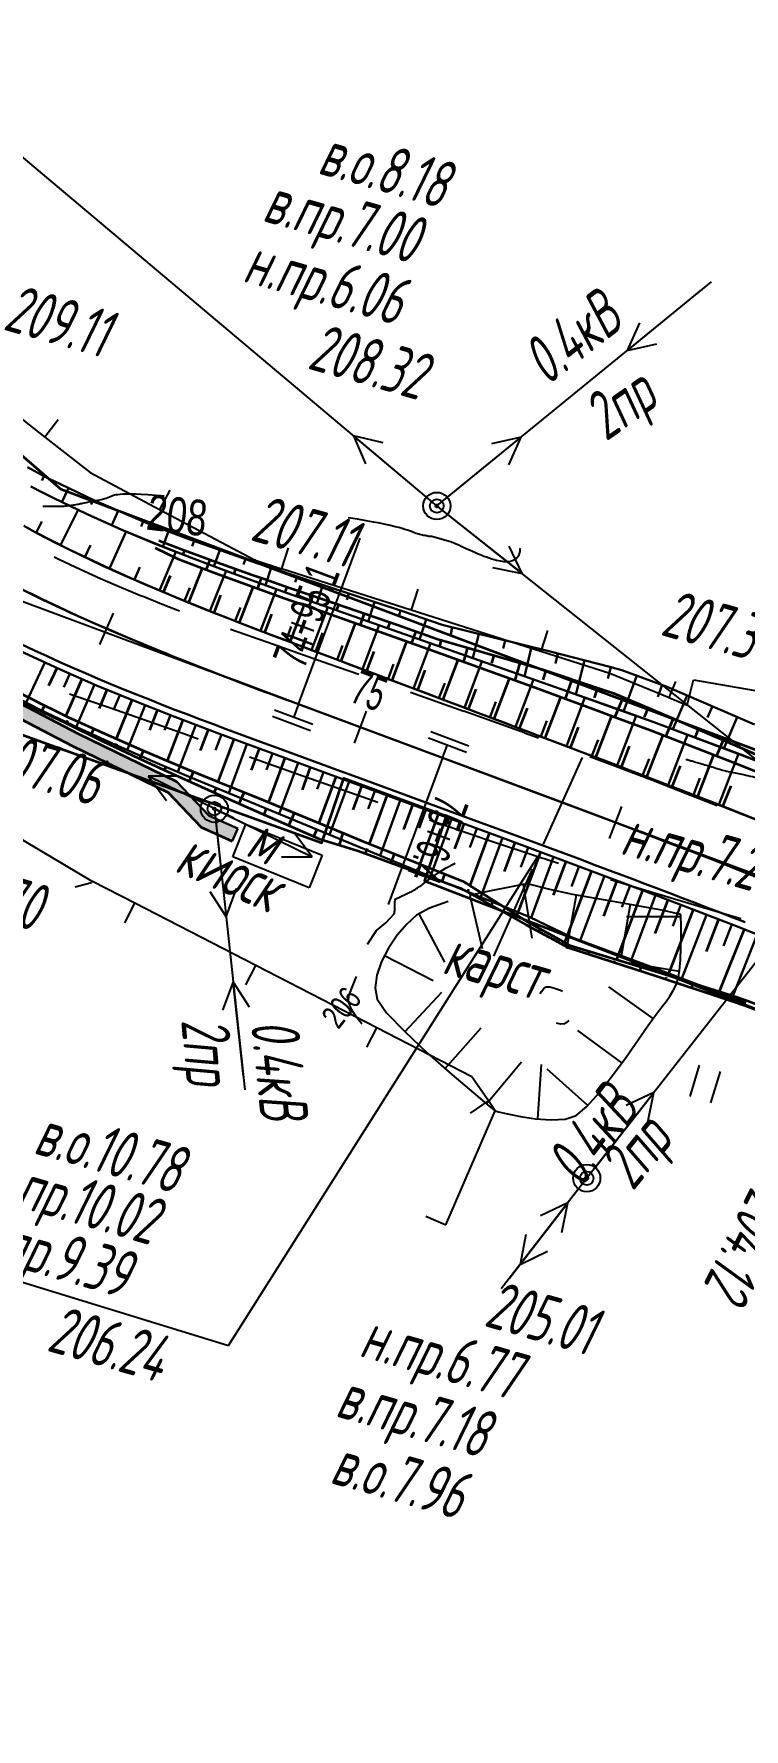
# Model space of a CAD drawing. Header units: millimetres. Extents: x -1799 to 6962, y -1020 to 4121.
# Drawn here: x 4342.2 to 4394.3, y 2920.2 to 3044.7 of the extents above; entities that cross this region are included whole.
import ezdxf

# ---------------------------------------------------------------- set-up
doc = ezdxf.new("R2010")
doc.units = ezdxf.units.MM
doc.linetypes.add('CONTI', pattern=[0])
for name, color, linetype, lineweight in [('10', 1, 'Continuous', 35), ('КОПИЯ_ОСЬ_13_ОТКОСЫ', 7, 'Continuous', 30), ('КОПИЯ_ОСЬ_ГРАНИЦЫ_ПОЛОС', 7, 'Continuous', 30), ('ОСЬ_ВЕРХ_ПОКРЫТИЯ_ГРАНИЦЫ_ПОЛОС', 7, 'Continuous', 30), ('ОСЬ_ВЕРХ_ПОКРЫТИЯ_ОСЬ', 1, 'Continuous', 30), ('Ось_примыкания', 1, 'Continuous', 35), ('Тротуар', 40, 'Continuous', 35)]:
    doc.layers.add(name, color=color, linetype=linetype, lineweight=lineweight)
for name, color, linetype in [('GOR_BDEFAULT', 212, 'CONTI'), ('NAD_MDEFAULT', 7, 'CONTI'), ('OBRIVDEFAULT', 32, 'CONTI'), ('PI_OTDEFAULT', 172, 'CONTI'), ('PI_TTDEFAULT', 5, 'CONTI'), ('SIT_LDEFAULT', 7, 'CONTI'), ('USLZNDEFAULT', 7, 'CONTI'), ('ZAPSKDEFAULT', 7, 'CONTI'), ('КОПИЯ_ОСЬ_ТАНГЕНСЫ', 1, 'Continuous'), ('ОСЬ_ВЕРХ_ПОКРЫТИЯ_ОТКОСЫ', 7, 'Continuous'), ('ОСЬ_ВЕРХ_ПОКРЫТИЯ_ПИКЕТЫ', 1, 'Continuous'), ('ОСЬ_ВЕРХ_ПОКРЫТИЯ_РАЗБИВКА_КРИВ', 1, 'Continuous'), ('ОСЬ_ВЕРХ_ПОКРЫТИЯ_ТАНГЕНСЫ', 1, 'Continuous'), ('разметка', 7, 'Continuous')]:
    doc.layers.add(name, color=color, linetype=linetype)
doc.styles.add('eskd', font='spds.shx', dxfattribs={"width": 1.2, "oblique": 15})
doc.styles.add('SHRFT', font='TXT', dxfattribs={"width": 3.5})
doc.styles.get("Standard").update_dxf_attribs({"font": 'arial.ttf'})

# ---------------------------------------------------------------- blocks, each defined once
blk = doc.blocks.new('BL_2011')
at = {"color": 0}
for p, q in [((0, 0), (0, 2.4)), ((1.6, 0), (1.6, 2.4))]:
    blk.add_line(p, q, dxfattribs=at)
blk = doc.blocks.new('BL_22')
at = {"color": 0}
for radius in [1, 0.5, 0.1]:
    blk.add_circle((0, 0), radius, dxfattribs=at)
blk = doc.blocks.new('*U52')
at = {"layer": 'КОПИЯ_ОСЬ_13_ОТКОСЫ'}
for points in [[(1083.62, 786.12), (1084.42, 785.7), (1085.22, 785.28), (1086.03, 784.88), (1088.5, 783.71), (1091.03, 782.6), (1091.89, 782.24), (1092.75, 781.88), (1095.28, 780.92), (1097.85, 780), (1100.47, 779.09), (1101.35, 778.8), (1103.12, 778.2), (1105.81, 777.31), (1111.24, 775.52), (1114.08, 774.56), (1121.9, 772.62), (1126.39, 771.46), (1127.28, 771.23), (1130.6, 770.01), (1137.01, 767.24)], [(1083.87, 784.71), (1084.68, 784.29), (1085.5, 783.87), (1088, 782.67), (1090.55, 781.54), (1093.12, 780.46), (1095.67, 779.46), (1098.25, 778.49), (1100.87, 777.54), (1102.63, 776.91), (1105.31, 775.96), (1122.82, 769.82), (1127.12, 768.29), (1129.61, 767.41), (1136.13, 764.97), (1141.72, 762.83)], [(1084.85, 785.47), (1084.68, 785.14)], [(1086.64, 784.59), (1086.15, 783.56)], [(1088.45, 783.73), (1088.29, 783.39)], [(1090.28, 782.93), (1089.81, 781.87)], [(1092.12, 782.14), (1091.97, 781.78)], [(1093.98, 781.42), (1093.56, 780.29)], [(1095.86, 780.72), (1095.72, 780.34)], [(1097.74, 780.04), (1097.31, 778.84)], [(1099.63, 779.38), (1099.49, 778.98)], [(1101.52, 778.74), (1101.09, 777.46)], [(1103.42, 778.1), (1103.28, 777.68)], [(1105.32, 777.47), (1104.87, 776.12)], [(1107.21, 776.85), (1107.07, 776.39)], [(1109.11, 776.22), (1108.64, 774.79)], [(1111.01, 775.59), (1110.86, 775.12)], [(1112.91, 774.95), (1112.41, 773.47)], [(1114.82, 774.38), (1114.7, 773.87)], [(1116.76, 773.89), (1116.32, 772.1)], [(1118.7, 773.41), (1118.55, 772.81)], [(1120.64, 772.93), (1120.11, 770.77)], [(1122.58, 772.44), (1122.4, 771.72)], [(1124.52, 771.94), (1123.88, 769.44)], [(1126.46, 771.44), (1126.24, 770.61)], [(1128.36, 770.83), (1127.39, 768.2)], [(1130.24, 770.15), (1129.91, 769.27)], [(1132.08, 769.37), (1131.01, 766.89)], [(1133.92, 768.58), (1133.56, 767.75)], [(1135.75, 767.78), (1134.76, 765.48)]]:
    blk.add_lwpolyline(points, dxfattribs=at)

msp = doc.modelspace()

# ---------------------------------------------------------------- hatches: boundary and pattern name
at = {"layer": 'Тротуар', "lineweight": 30, "ltscale": 7}
msp.add_hatch(color=256, dxfattribs=at).paths.add_polyline_path([(4355.03, 2987.24), (4352.62, 2989.78), (4345.43, 2993.28), (4338.39, 2996.93), (4334.91, 2998.92), (4331.58, 3001.03), (4325.14, 3005.95), (4319.49, 3011.62), (4314.47, 3017.83), (4309.93, 3024.28), (4307.65, 3027.72), (4301.37, 3037.94), (4295.16, 3048.21), (4289.99, 3056.77), (4280.83, 3072.27), (4272.55, 3085.95), (4265.23, 3097.89), (4261.11, 3101.51), (4255.47, 3107.67), (4252.85, 3111.93), (4250.97, 3116.6), (4250.58, 3117.56), (4249.72, 3119.77), (4248.67, 3123.34), (4248.32, 3124.32), (4247.98, 3125.3), (4241.94, 3135.22), (4234.52, 3147.09), (4225.78, 3160.49), (4219.02, 3170.41), (4211.94, 3180.09), (4203.11, 3191.19), (4194.18, 3201.56), (4183.21, 3213.32), (4172.57, 3223.78), (4162.94, 3232.61), (4150.94, 3243.28), (4138.68, 3253.56), (4117.06, 3271.35), (4101.9, 3284.02), (4086.98, 3297.34), (4083.58, 3299.88), (4077.04, 3304.49), (4070.15, 3308.55), (4062.98, 3311.79), (4055.19, 3313.86), (4047.09, 3314.91), (4039.19, 3314.51), (4031.35, 3312.7), (4024.19, 3309.61), (4017.32, 3305.34), (4008.1, 3297.93), (3998.94, 3289.84), (3996.07, 3287.06), (3984.76, 3275.74), (3983.05, 3274.04), (3982.33, 3273.35), (3976.25, 3267.27), (3965.03, 3255.87), (3952.39, 3243.06), (3945.34, 3235.97), (3938.23, 3228.93), (3931.1, 3221.93), (3922.53, 3213.53), (3913.89, 3205.06), (3900.71, 3192.94), (3893.25, 3186.27), (3888.8, 3182.35), (3880.99, 3176), (3874.79, 3170.95), (3865.39, 3163.48), (3855.8, 3156.28), (3849.37, 3151.51), (3844.56, 3148.07), (3839.7, 3144.64), (3832.98, 3140.05), (3830.3, 3138.27), (3823.27, 3133.56), (3822.44, 3133.01), (3809.62, 3124.41), (3792.02, 3114.36), (3786.09, 3111.26), (3780.02, 3108.41), (3761.67, 3099.66), (3749.56, 3093.59), (3739.44, 3087.86), (3738.74, 3087.43), (3732.47, 3082.56), (3726.51, 3077.16), (3720.89, 3071.42), (3715.66, 3065.18), (3710.96, 3058.32), (3707.32, 3051.74), (3703.94, 3044.27), (3700.86, 3036.48), (3698.46, 3028.97), (3695.6, 3017.77), (3693.19, 3006.01), (3691.1, 2983.08), (3692.24, 2982.69), (3694.17, 3005.82), (3696.57, 3017.54), (3699.54, 3029.11), (3701.99, 3036.66), (3704.93, 3044.03), (3708.2, 3051.26), (3712.01, 3058.12), (3716.54, 3064.69), (3721.63, 3070.75), (3727.19, 3076.43), (3733.07, 3081.76), (3739.31, 3086.6), (3740.03, 3087.05), (3750.03, 3092.7), (3762.02, 3098.83), (3780.45, 3107.48), (3786.56, 3110.33), (3792.49, 3113.47), (3810.09, 3123.52), (3830.86, 3137.44), (3833.54, 3139.22), (3840.16, 3143.74), (3845.07, 3147.21), (3849.92, 3150.75), (3856.39, 3155.47), (3865.97, 3162.73), (3875.41, 3170.17), (3881.62, 3175.22), (3889.45, 3181.59), (3893.92, 3185.53), (3901.38, 3192.2), (3914.58, 3204.33), (3923.23, 3212.81), (3931.8, 3221.21), (3938.93, 3228.22), (3946.04, 3235.26), (3953.1, 3242.36), (3965.74, 3255.17), (3976.96, 3266.57), (3985.46, 3275.04), (3996.77, 3286.34), (3999.62, 3289.11), (4008.74, 3297.17), (4017.9, 3304.53), (4024.65, 3308.72), (4031.67, 3311.74), (4039.33, 3313.52), (4047.06, 3313.9), (4054.99, 3312.87), (4062.64, 3310.84), (4069.69, 3307.66), (4076.5, 3303.64), (4082.99, 3299.07), (4086.34, 3296.56), (4101.25, 3283.27), (4116.42, 3270.59), (4138.04, 3252.79), (4150.29, 3242.53), (4162.27, 3231.86), (4171.85, 3223.06), (4182.46, 3212.66), (4193.35, 3200.99), (4202.34, 3190.56), (4211.14, 3179.48), (4218.21, 3169.83), (4224.95, 3159.94), (4233.68, 3146.55), (4241.09, 3134.69), (4246.97, 3125.15), (4248.83, 3119.35), (4251.95, 3111.48), (4254.67, 3107.07), (4260.42, 3100.79), (4264.38, 3097.35), (4271.69, 3085.43), (4279.98, 3071.76), (4289.13, 3056.26), (4294.31, 3047.69), (4300.53, 3037.43), (4306.8, 3027.18), (4309.04, 3023.82), (4313.66, 3017.24), (4318.75, 3010.96), (4324.47, 3005.2), (4330.91, 3000.28), (4334.39, 2998.06), (4337.92, 2996.05), (4344.98, 2992.39), (4352.02, 2988.96), (4354.44, 2986.41), (4356.73, 2985.39), (4357.14, 2986.31)])

# ---------------------------------------------------------------- linework, layer by layer
at = {"layer": '10'}
for p, q in [((4344.15, 3011.2), (4332.5, 3021.27)), ((4419.61, 2982.91), (4344.15, 3011.2)), ((4334.84, 2995.52), (4363.31, 2985.26)), ((4363.31, 2985.26), (4364.91, 2990.01)), ((4364.91, 2990.01), (4372.43, 2987.25)), ((4372.43, 2987.25), (4370.84, 2982.48)), ((4370.84, 2982.48), (4411.98, 2966.59))]:
    msp.add_line(p, q, dxfattribs=at)
for points in [[(4598.59, 2915.53), (4552.42, 2914.98), (4521.75, 2925.03), (4419.61, 2982.91), (4344.15, 3011.2), (4332.5, 3021.27), (4289.97, 3078.19), (4264.46, 3124.38), (4216.9, 3199.76), (4208.93, 3208.63), (4175.18, 3237.41), (4176.75, 3239.01), (4084.86, 3313.42)], [(4334.84, 2995.52), (4319.27, 3008.96), (4288.24, 3052.07), (4319.27, 3008.96), (4334.84, 2995.52), (4363.31, 2985.26), (4364.91, 2990.01), (4372.43, 2987.25), (4370.84, 2982.48), (4411.98, 2966.59), (4514.45, 2908.51), (4549.66, 2896.99), (4558.25, 2896.75), (4557.37, 2900.73), (4579.64, 2901.02)]]:
    msp.add_lwpolyline(points, dxfattribs=at)
at = {"layer": 'GOR_BDEFAULT', "color": 212, "flags": 128}
for points, elevation in [([(4351.73, 3010.73), (4351.09, 3010.78), (4350.53, 3010.81), (4350.04, 3010.84), (4349.62, 3010.86), (4349.26, 3010.87), (4348.95, 3010.87), (4348.7, 3010.86), (4348.49, 3010.85), (4348.32, 3010.83), (4348.18, 3010.81), (4348.08, 3010.79), (4348, 3010.76), (4347.93, 3010.74), (4347.88, 3010.71), (4347.84, 3010.69), (4347.46, 3010.54), (4347.09, 3010.46), (4346.56, 3010.35), (4345.73, 3010.18), (4345.65, 3010.16), (4345.58, 3010.15), (4345.5, 3010.13), (4345.41, 3010.12), (4345.33, 3010.1), (4345.24, 3010.09), (4345.15, 3010.07), (4345.06, 3010.06), (4344.97, 3010.04), (4344.87, 3010.03), (4344.77, 3010.01), (4344.67, 3010), (4344.56, 3009.99), (4344.45, 3009.98), (4344.34, 3009.97), (4344.23, 3009.97), (4344.12, 3009.96), (4344, 3009.96), (4343.89, 3009.95), (4343.77, 3009.95), (4343.66, 3009.95), (4343.55, 3009.95), (4343.44, 3009.95), (4343.33, 3009.95), (4343.23, 3009.95), (4343.13, 3009.95), (4343.04, 3009.95), (4342.96, 3009.96), (4342.88, 3009.96), (4342.81, 3009.96)], 208), ([(4377.87, 3006.9), (4377.86, 3006.86), (4377.86, 3006.81), (4377.85, 3006.76), (4377.85, 3006.71), (4377.84, 3006.65), (4377.82, 3006.59), (4377.81, 3006.53), (4377.79, 3006.47), (4377.77, 3006.41), (4377.74, 3006.35), (4377.71, 3006.3), (4377.67, 3006.24), (4377.63, 3006.18), (4377.58, 3006.13), (4377.53, 3006.09), (4377.47, 3006.05), (4377.4, 3006.01), (4377.32, 3005.98), (4377.24, 3005.95), (4377.15, 3005.93), (4377.05, 3005.91), (4376.94, 3005.9), (4376.83, 3005.9), (4376.7, 3005.91), (4376.57, 3005.92), (4376.43, 3005.94), (4376.28, 3005.97), (4376.13, 3006), (4375.96, 3006.05), (4375.78, 3006.1), (4375.6, 3006.16), (4375.4, 3006.23), (4375.2, 3006.3), (4375, 3006.39), (4374.79, 3006.47), (4374.58, 3006.56), (4374.37, 3006.65), (4374.16, 3006.75), (4373.95, 3006.84), (4373.75, 3006.93), (4373.55, 3007.02), (4373.36, 3007.11), (4373.17, 3007.19), (4373, 3007.27), (4372.83, 3007.34), (4371.39, 3007.75), (4371.32, 3007.76), (4371.25, 3007.76), (4371.17, 3007.77), (4371.1, 3007.78), (4371.02, 3007.8), (4370.94, 3007.81), (4370.86, 3007.82), (4370.78, 3007.84), (4370.69, 3007.86), (4370.6, 3007.88), (4370.51, 3007.9), (4370.42, 3007.93), (4370.32, 3007.96), (4370.22, 3007.99), (4370.11, 3008.03), (4370, 3008.07), (4369.88, 3008.12), (4369.74, 3008.17), (4369.59, 3008.22), (4369.41, 3008.28), (4369.2, 3008.34), (4368.96, 3008.41), (4368.68, 3008.48), (4368.36, 3008.56), (4367.99, 3008.64), (4367.57, 3008.73), (4367.09, 3008.82), (4366.55, 3008.92), (4365.93, 3009.02), (4365.25, 3009.13)], 208), ([(4407.64, 2992.95), (4407.09, 2993.03), (4406.6, 2993.09), (4406.17, 2993.13), (4405.78, 2993.14), (4405.45, 2993.13), (4405.15, 2993.1), (4404.9, 2993.06), (4404.67, 2993), (4404.48, 2992.92), (4404.3, 2992.83), (4404.15, 2992.72), (4404, 2992.61), (4403.87, 2992.48), (4403.74, 2992.35), (4403.6, 2992.21), (4403.46, 2992.06), (4403.31, 2991.91), (4403.16, 2991.75), (4403.01, 2991.59), (4402.86, 2991.43), (4402.7, 2991.27), (4402.54, 2991.1), (4402.39, 2990.94), (4402.24, 2990.78), (4402.09, 2990.62), (4401.95, 2990.47), (4401.82, 2990.32), (4401.7, 2990.18), (4401.58, 2990.04), (4401.47, 2989.91), (4400.73, 2988.82), (4399.91, 2988.83), (4399.84, 2988.85), (4399.77, 2988.87), (4399.69, 2988.88), (4399.61, 2988.9), (4399.53, 2988.92), (4399.45, 2988.94), (4399.37, 2988.96), (4399.28, 2988.98), (4399.19, 2989.01), (4399.1, 2989.03), (4399.01, 2989.05), (4398.91, 2989.08), (4398.81, 2989.1), (4398.71, 2989.13), (4398.6, 2989.15), (4398.49, 2989.18), (4398.38, 2989.21), (4398.26, 2989.24), (4398.14, 2989.27), (4398.02, 2989.3), (4397.89, 2989.34), (4397.76, 2989.37), (4397.62, 2989.41), (4397.48, 2989.44), (4397.34, 2989.48), (4397.19, 2989.52), (4397.04, 2989.56), (4396.88, 2989.6), (4396.71, 2989.64), (4396.54, 2989.69), (4396.37, 2989.73), (4396.19, 2989.78), (4396.01, 2989.83), (4395.83, 2989.87), (4395.64, 2989.92), (4395.46, 2989.97), (4395.28, 2990.01), (4395.1, 2990.06), (4394.93, 2990.1), (4394.76, 2990.14), (4394.6, 2990.18), (4394.45, 2990.22), (4394.31, 2990.25), (4394.18, 2990.28), (4394.06, 2990.31), (4393.05, 2990.51), (4392.97, 2990.53), (4392.87, 2990.56), (4392.77, 2990.58), (4392.67, 2990.61), (4392.55, 2990.65), (4392.44, 2990.68), (4392.32, 2990.71), (4392.19, 2990.75), (4392.07, 2990.79), (4391.94, 2990.83), (4391.81, 2990.87), (4391.68, 2990.9), (4391.56, 2990.94), (4391.43, 2990.98), (4391.31, 2991.01), (4391.2, 2991.05), (4391.08, 2991.08), (4390.98, 2991.11), (4390.87, 2991.14), (4390.77, 2991.17), (4390.68, 2991.2), (4390.59, 2991.23), (4390.5, 2991.25), (4390.42, 2991.27), (4390.35, 2991.29), (4390.28, 2991.31), (4390.21, 2991.33), (4390.16, 2991.35), (4390.1, 2991.36), (4390.06, 2991.38)], 206), ([(4366.66, 2977.82), (4367.31, 2978.83), (4368.01, 2979.38), (4368.63, 2980.05), (4368.64, 2980.12), (4368.65, 2980.2), (4368.66, 2980.27), (4368.66, 2980.35), (4368.67, 2980.42), (4368.67, 2980.5), (4368.67, 2980.58), (4368.66, 2980.66), (4368.66, 2980.74), (4368.66, 2980.81), (4368.67, 2980.88), (4368.67, 2980.95), (4368.68, 2981.01), (4368.69, 2981.07), (4368.7, 2981.12), (4369.47, 2981.49), (4369.55, 2981.53), (4369.63, 2981.56), (4369.71, 2981.6), (4369.8, 2981.65), (4369.89, 2981.7), (4369.98, 2981.75), (4370.07, 2981.8), (4370.16, 2981.85), (4370.24, 2981.9), (4370.33, 2981.96), (4370.41, 2982.01), (4370.49, 2982.06), (4370.57, 2982.11), (4370.64, 2982.16), (4370.71, 2982.21), (4371.37, 2982.72), (4371.89, 2983.09), (4372.44, 2983.42), (4373.11, 2983.77)], 206), ([(4366.27, 2971.96), (4366.23, 2972), (4366.15, 2972.1), (4366.01, 2972.28), (4365.81, 2972.54), (4365.59, 2972.87), (4365.38, 2973.26), (4365.27, 2973.63), (4365.29, 2974), (4365.45, 2974.46), (4365.84, 2975.45)], 206)]:
    msp.add_lwpolyline(points, dxfattribs=dict(at, elevation=elevation))
at = {"layer": 'OBRIVDEFAULT', "color": 32}
for p, q in [((4375.72, 2981.75, 205.83), (4374.15, 2981.39, 205.85)), ((4374.18, 2981.4), (4375.07, 2977.5)), ((4377.09, 2982.02, 205.81), (4375.72, 2981.75, 205.83)), ((4378.05, 2982.2, 205.79), (4377.09, 2982.02, 205.81)), ((4378.42, 2982.26, 205.78), (4378.05, 2982.2, 205.79)), ((4378.09, 2982.21), (4378.73, 2978.26)), ((4380.04, 2981.84, 205.75), (4378.42, 2982.26, 205.78)), ((4381.73, 2981.48, 205.72), (4380.04, 2981.84, 205.75)), ((4381.99, 2981.43), (4381.27, 2977.49)), ((4383.43, 2981.17, 205.68), (4381.73, 2981.48, 205.72)), ((4370.25, 2979.95, 205.92), (4369.54, 2979.3, 205.87)), ((4371.22, 2980.47, 205.9), (4370.25, 2979.95, 205.92)), ((4370.43, 2980.04), (4372.32, 2976.51)), ((4372.59, 2980.96, 205.88), (4371.22, 2980.47, 205.9)), ((4385.13, 2980.88, 205.65), (4383.43, 2981.17, 205.68)), ((4386.76, 2980.6, 205.61), (4385.13, 2980.88, 205.65)), ((4385.94, 2980.74), (4385.26, 2976.8)), ((4388.29, 2980.32, 205.58), (4386.76, 2980.6, 205.61)), ((4389.68, 2980.01, 205.55), (4388.29, 2980.32, 205.58)), ((4389.68, 2979.8, 205.53), (4389.68, 2980.01, 205.55)), ((4369.54, 2979.3, 205.87), (4368.84, 2978.48, 205.82)), ((4389.68, 2979.82), (4385.68, 2979.82)), ((4389.69, 2979.26, 205.45), (4389.68, 2979.8, 205.53)), ((4389.69, 2978.48, 205.35), (4389.69, 2979.26, 205.45)), ((4368.2, 2977.54, 205.77), (4367.69, 2976.55, 205.72)), ((4368.84, 2978.48, 205.82), (4368.2, 2977.54, 205.77)), ((4389.64, 2976.68, 205.1), (4389.67, 2977.59, 205.22)), ((4389.67, 2977.59, 205.22), (4389.69, 2978.48, 205.35)), ((4367.69, 2976.55, 205.72), (4367.34, 2975.55, 205.68)), ((4367.92, 2976.99), (4371.48, 2975.16)), ((4389.57, 2975.82), (4385.63, 2976.49)), ((4389.58, 2975.88, 204.99), (4389.64, 2976.68, 205.1)), ((4367.34, 2975.55, 205.68), (4367.22, 2974.61, 205.63)), ((4389.33, 2974.85, 204.86), (4389.48, 2975.29, 204.91)), ((4389.48, 2975.29, 204.91), (4389.58, 2975.88, 204.99)), ((4367.22, 2974.61, 205.63), (4367.36, 2973.79, 205.59)), ((4367.36, 2973.79, 205.59), (4368.06, 2972.78, 205.53)), ((4369.4, 2971.39), (4372.13, 2974.31)), ((4387.64, 2972.37), (4384.39, 2974.69)), ((4388.59, 2973.61, 204.69), (4388.87, 2974.01, 204.75)), ((4388.87, 2974.01, 204.75), (4389.12, 2974.43, 204.81)), ((4389.12, 2974.43, 204.81), (4389.33, 2974.85, 204.86)), ((4368.06, 2972.78, 205.53), (4369.39, 2971.4, 205.42)), ((4387.69, 2972.45, 204.53), (4387.99, 2972.83, 204.58)), ((4387.99, 2972.83, 204.58), (4388.29, 2973.22, 204.64)), ((4388.29, 2973.22, 204.64), (4388.59, 2973.61, 204.69)), ((4369.39, 2971.4, 205.42), (4371.07, 2969.83, 205.28)), ((4372.36, 2968.69), (4375.01, 2971.69)), ((4385.34, 2969.1), (4382.12, 2971.48)), ((4386.53, 2970.79, 204.47), (4387.24, 2971.82, 204.5)), ((4387.24, 2971.82, 204.5), (4387.69, 2972.45, 204.53)), ((4385.65, 2969.52, 204.43), (4386.53, 2970.79, 204.47)), ((4371.07, 2969.83, 205.28), (4372.85, 2968.26, 205.15)), ((4375.41, 2966.1), (4377.96, 2969.18)), ((4379.16, 2964.99), (4379.44, 2968.98)), ((4384.66, 2968.18, 204.38), (4385.65, 2969.52, 204.43)), ((4372.85, 2968.26, 205.15), (4374.44, 2966.9, 205.03)), ((4382.84, 2965.98), (4379.86, 2968.64)), ((4383.67, 2966.91, 204.33), (4384.66, 2968.18, 204.38)), ((4374.44, 2966.9, 205.03), (4375.6, 2965.94, 204.94)), ((4382.75, 2965.88, 204.29), (4383.67, 2966.91, 204.33)), ((4375.6, 2965.94, 204.94), (4376.04, 2965.58, 204.91)), ((4376.04, 2965.58, 204.91), (4376.29, 2965.51, 204.88)), ((4376.29, 2965.51, 204.88), (4376.95, 2965.36, 204.81)), ((4376.95, 2965.36, 204.81), (4377.9, 2965.16, 204.71)), ((4377.9, 2965.16, 204.71), (4379.01, 2965, 204.59)), ((4379.01, 2965, 204.59), (4380.14, 2964.92, 204.47)), ((4381.18, 2964.98, 204.36), (4381.99, 2965.24, 204.27)), ((4381.99, 2965.24, 204.27), (4382.75, 2965.88, 204.29)), ((4380.14, 2964.92, 204.47), (4381.18, 2964.98, 204.36))]:
    msp.add_line(p, q, dxfattribs=at)
at = {"layer": 'PI_TTDEFAULT', "color": 5}
for p in [(4371.75, 3010, 208.32), (4358.41, 3006.01, 207.11), (4384.46, 2997.72, 207.38), (4346.46, 2982.43, 206.7), (4382.76, 2960.64, 205.01)]:
    msp.add_point(p, dxfattribs=at)
at = {"layer": 'SIT_LDEFAULT', "color": 7}
for p, q in [((4371.75, 3010), (4309.83, 3062.13)), ((4371.75, 3010), (4391.92, 3026.47)), ((4391.15, 3025.84), (4385.72, 3021.41)), ((4386.64, 3023.45), (4385.72, 3021.41)), ((4335.08, 3021.23), (4342.95, 3015.06)), ((4385.72, 3021.41), (4387.91, 3021.9)), ((4343.94, 3016.32), (4342.95, 3015.06)), ((4342.95, 3015.06), (4346.28, 3012.46)), ((4370.99, 3010.64), (4365.63, 3015.15)), ((4365.63, 3015.15), (4366.52, 3013.1)), ((4367.8, 3014.63), (4365.63, 3015.15)), ((4372.52, 3010.63), (4377.95, 3015.06)), ((4377.95, 3015.06), (4375.76, 3014.57)), ((4377.03, 3013.02), (4377.95, 3015.06)), ((4346.28, 3012.46), (4351.38, 3009.75)), ((4352.13, 3011.16), (4351.38, 3009.75)), ((4402.38, 2985.69), (4371.75, 3010)), ((4351.38, 3009.75), (4358.41, 3006.01)), ((4372.53, 3009.38), (4378.02, 3005.03)), ((4343.65, 3006.26), (4344.05, 3006.06)), ((4360.83, 3006.92), (4360.34, 3005.4)), ((4378.02, 3005.03), (4377.07, 3007.05)), ((4344.05, 3006.06), (4345.55, 3005.35)), ((4345.55, 3005.35), (4347.06, 3004.67)), ((4358.41, 3006.01), (4360.35, 3005.39)), ((4360.34, 3005.4), (4369.87, 3002.37)), ((4375.83, 3005.49), (4378.02, 3005.03)), ((4347.06, 3004.67), (4348.59, 3004.01)), ((4348.59, 3004.01), (4350.12, 3003.38)), ((4370.35, 3003.89), (4369.87, 3002.37)), ((4350.12, 3003.39), (4351.66, 3002.77)), ((4351.66, 3002.76), (4352.84, 3002.31)), ((4369.87, 3002.37), (4379.4, 2999.34)), ((4356.59, 3000.95), (4359.26, 3000.02)), ((4359.26, 3000.02), (4363.81, 2998.42)), ((4379.88, 3000.86), (4379.4, 2999.34)), ((4379.4, 2999.34), (4384.46, 2997.73)), ((4363.81, 2998.42), (4366.03, 2997.64)), ((4384.46, 2997.72), (4388.81, 2995.93)), ((4344.78, 2996.2), (4345.12, 2996.08)), ((4369.81, 2996.32), (4373.73, 2994.94)), ((4389.28, 2997.1), (4388.8, 2995.93)), ((4390.15, 2995.38), (4390.61, 2997.24)), ((4390.61, 2997.24), (4397.14, 2996.09)), ((4345.12, 2996.08), (4347.7, 2995.2)), ((4347.7, 2995.21), (4350.15, 2994.35)), ((4373.73, 2994.95), (4378.2, 2993.37)), ((4388.8, 2995.93), (4390.15, 2995.37)), ((4350.15, 2994.35), (4353.09, 2993.31)), ((4353.09, 2993.31), (4354.22, 2992.91)), ((4378.2, 2993.35), (4379.23, 2992.98)), ((4357.99, 2991.58), (4361.5, 2990.34)), ((4379.58, 2985.16), (4382.46, 2991.54)), ((4382.99, 2991.61), (4384.64, 2990.99)), ((4333.67, 2990.03), (4346.46, 2982.43)), ((4352.79, 2990.17), (4350.55, 2990.16)), ((4356.83, 2987.07), (4350.55, 2990.16)), ((4350.55, 2990.16), (4351.9, 2988.38)), ((4361.5, 2990.34), (4366.31, 2988.65)), ((4384.64, 2990.99), (4387.55, 2989.88)), ((4366.31, 2988.65), (4367.43, 2988.26)), ((4387.55, 2989.88), (4390.45, 2988.75)), ((4390.45, 2988.75), (4392.33, 2988.01)), ((4355.41, 2987.77), (4357.66, 2967.12)), ((4355.41, 2987.77), (4357.73, 2986.63)), ((4355.52, 2986.78), (4356.28, 2979.82)), ((4356.31, 2987.33), (4362.59, 2984.24)), ((4356.76, 2984.23), (4357.73, 2986.63)), ((4357.73, 2986.63), (4363.34, 2984.36)), ((4371.21, 2986.95), (4375.48, 2985.48)), ((4362.59, 2984.24), (4361.24, 2986.02)), ((4375.48, 2985.49), (4379.17, 2984.25)), ((4402.38, 2985.69), (4382.76, 2960.64)), ((4356.45, 2948.36), (4379.17, 2984.25)), ((4362.37, 2981.96), (4356.76, 2984.23)), ((4360.35, 2984.23), (4362.59, 2984.24)), ((4363.34, 2984.36), (4362.37, 2981.96)), ((4379.17, 2984.25), (4380.69, 2983.77)), ((4349.57, 2980.83), (4346.46, 2982.43)), ((4378.76, 2983.34), (4375.91, 2976.95)), ((4384.51, 2982.58), (4386.77, 2981.89)), ((4346.39, 2982.32), (4345.19, 2982.01)), ((4355.07, 2981.7), (4356.28, 2979.82)), ((4356.28, 2979.82), (4357.05, 2981.91)), ((4386.77, 2981.88), (4390.91, 2980.64)), ((4348.84, 2979.4), (4349.57, 2980.83)), ((4358.46, 2976.25), (4349.57, 2980.83)), ((4390.91, 2980.64), (4394.09, 2979.7)), ((4357.73, 2974.83), (4358.46, 2976.25)), ((4367.35, 2971.68), (4358.45, 2976.26)), ((4356.79, 2975.07), (4356.02, 2972.98)), ((4357.55, 2968.11), (4356.79, 2975.07)), ((4358, 2973.19), (4356.79, 2975.07)), ((4379.34, 2974.17), (4379.44, 2974.36)), ((4379.44, 2974.36), (4379.61, 2974.58)), ((4379.61, 2974.58), (4379.79, 2974.69)), ((4379.79, 2974.69), (4380.04, 2974.69)), ((4380.04, 2974.69), (4380.4, 2974.6)), ((4380.4, 2974.6), (4380.83, 2974.45)), ((4380.83, 2974.45), (4380.98, 2974.38)), ((4366.61, 2970.26), (4367.35, 2971.68)), ((4374.33, 2968.09), (4367.35, 2971.68)), ((4380.84, 2971.96), (4380.54, 2972.02)), ((4381.08, 2971.97), (4380.84, 2971.96)), ((4381.3, 2972.08), (4381.08, 2971.96)), ((4381.45, 2972.23), (4381.29, 2972.09)), ((4375.54, 2966.31), (4374.33, 2968.09)), ((4374.22, 2965.41), (4375.54, 2966.31)), ((4376.04, 2965.58), (4375.54, 2966.31)), ((4383.38, 2961.43), (4387.69, 2966.94)), ((4387.69, 2966.94), (4385.67, 2965.98)), ((4387.25, 2964.75), (4387.69, 2966.94)), ((4372.41, 2957.22), (4376.04, 2965.58)), ((4382.76, 2960.64), (4376.48, 2952.51)), ((4377.09, 2953.3), (4381.37, 2958.84)), ((4382.15, 2959.85), (4377.87, 2954.31)), ((4381.37, 2958.84), (4379.36, 2957.87)), ((4380.94, 2956.65), (4381.37, 2958.84)), ((4370.94, 2957.86), (4372.41, 2957.22)), ((4378.3, 2956.5), (4377.87, 2954.31)), ((4377.87, 2954.31), (4379.88, 2955.28)), ((4339.06, 2953.69), (4356.45, 2948.36))]:
    msp.add_line(p, q, dxfattribs=at)
at = {"layer": 'КОПИЯ_ОСЬ_13_ОТКОСЫ'}
for points in [[(4341.94, 3011.43), (4342.75, 3011.01), (4343.57, 3010.6), (4346.06, 3009.4), (4348.62, 3008.26), (4351.19, 3007.19), (4353.73, 3006.19), (4356.32, 3005.21), (4358.94, 3004.26), (4360.7, 3003.63), (4363.37, 3002.69), (4380.89, 2996.54), (4385.19, 2995.02), (4387.68, 2994.13), (4394.2, 2991.7), (4399.79, 2989.55)], [(4342.33, 3008.04), (4342.75, 3008.87)], [(4344.11, 3007.13), (4345.42, 3009.71)], [(4341.41, 3008.53), (4342.24, 3008.08), (4344.79, 3006.78), (4347.39, 3005.55), (4349.99, 3004.39), (4352.56, 3003.3), (4355.16, 3002.25), (4357.78, 3001.23), (4358.66, 3000.89), (4360.43, 3000.22), (4379.57, 2993.01), (4383, 2991.7), (4386.28, 2990.45), (4392.75, 2987.95), (4398.27, 2985.75)], [(4347.72, 3005.4), (4348.93, 3008.13)], [(4345.91, 3006.25), (4346.32, 3007.12)], [(4351.38, 3003.8), (4352.58, 3006.64)], [(4349.54, 3004.59), (4349.95, 3005.5)], [(4355.08, 3002.28), (4356.27, 3005.23)], [(4353.23, 3003.03), (4353.61, 3003.99)], [(4358.81, 3000.84), (4359.97, 3003.89)], [(4356.95, 3001.56), (4357.33, 3002.54)], [(4362.55, 2999.42), (4363.74, 3002.56)], [(4360.68, 3000.12), (4361.06, 3001.14)], [(4366.3, 2998.01), (4367.51, 3001.24)], [(4370.04, 2996.6), (4371.29, 2999.91)], [(4341.17, 2999.34), (4343.98, 2998.03), (4346.76, 2996.82), (4349.47, 2995.71), (4352.18, 2994.64), (4354.88, 2993.61), (4355.78, 2993.27), (4357.58, 2992.6), (4376.78, 2985.55), (4381.03, 2983.98), (4388.08, 2981.33), (4393.57, 2979.22), (4398.75, 2977.17)], [(4364.42, 2998.71), (4364.82, 2999.76)], [(4342.97, 2998.5), (4341.6, 2995.56)], [(4344.79, 2997.68), (4344.36, 2996.69)], [(4368.17, 2997.3), (4368.57, 2998.38)], [(4373.78, 2995.19), (4375.06, 2998.59)], [(4339.79, 2996.49), (4342.62, 2995.04), (4345.42, 2993.7), (4348.14, 2992.46), (4350.86, 2991.27), (4353.56, 2990.12), (4355.35, 2989.38), (4358.01, 2988.28), (4375.16, 2981.21), (4378.54, 2979.82), (4381.69, 2978.32), (4388.09, 2975.94), (4393.54, 2973.85), (4394.44, 2973.5)], [(4346.62, 2996.88), (4345.27, 2993.77)], [(4348.47, 2996.12), (4348.04, 2995.07)], [(4371.91, 2995.89), (4372.33, 2997)], [(4377.52, 2993.78), (4378.84, 2997.26)], [(4350.32, 2995.37), (4349.02, 2992.07)], [(4375.65, 2994.48), (4376.08, 2995.62)], [(4381.27, 2992.36), (4382.62, 2995.93)], [(4352.18, 2994.64), (4351.76, 2993.53)], [(4354.05, 2993.92), (4352.74, 2990.47)], [(4379.4, 2993.07), (4379.83, 2994.23)], [(4385, 2990.94), (4386.4, 2994.59)], [(4355.93, 2993.22), (4355.5, 2992.06)], [(4357.8, 2992.52), (4356.47, 2988.91)], [(4383.14, 2991.65), (4383.59, 2992.84)], [(4388.74, 2989.5), (4390.17, 2993.2)], [(4359.68, 2991.83), (4359.24, 2990.63)], [(4361.56, 2991.14), (4360.17, 2987.39)], [(4386.87, 2990.22), (4387.34, 2991.44)], [(4392.47, 2988.05), (4393.92, 2991.8)], [(4363.43, 2990.45), (4362.97, 2989.2)], [(4390.6, 2988.78), (4391.08, 2990.01)], [(4365.31, 2989.76), (4363.88, 2985.86)], [(4367.19, 2989.07), (4366.71, 2987.77)], [(4369.06, 2988.38), (4367.58, 2984.34)], [(4370.94, 2987.69), (4370.45, 2986.35)], [(4372.82, 2987), (4371.28, 2982.81)], [(4374.7, 2986.31), (4374.18, 2984.92)], [(4376.57, 2985.62), (4374.98, 2981.29)], [(4378.45, 2984.93), (4377.91, 2983.49)], [(4380.32, 2984.24), (4378.67, 2979.76)], [(4382.2, 2983.54), (4381.64, 2982.05)], [(4384.07, 2982.83), (4382.29, 2978.1)], [(4385.94, 2982.13), (4385.35, 2980.55)], [(4387.82, 2981.43), (4386.04, 2976.7)], [(4389.68, 2980.71), (4389.08, 2979.14)], [(4391.55, 2979.99), (4389.74, 2975.3)], [(4393.42, 2979.28), (4392.81, 2977.71)], [(4395.28, 2978.54), (4393.44, 2973.89)]]:
    msp.add_lwpolyline(points, dxfattribs=at)
at = {"layer": 'КОПИЯ_ОСЬ_ГРАНИЦЫ_ПОЛОС'}
for points in [[(4342.15, 3008.13), (4342.99, 3007.69), (4343.84, 3007.25), (4344.69, 3006.83), (4345.55, 3006.41), (4346.41, 3006), (4347.28, 3005.59), (4348.16, 3005.2), (4349.04, 3004.8), (4349.92, 3004.42), (4350.81, 3004.04), (4351.7, 3003.66), (4352.6, 3003.29), (4353.5, 3002.92), (4354.4, 3002.55), (4355.31, 3002.19), (4356.22, 3001.83), (4357.14, 3001.48), (4358.05, 3001.13), (4358.97, 3000.77), (4359.89, 3000.42), (4360.82, 3000.07), (4361.75, 2999.72), (4362.67, 2999.37), (4363.6, 2999.02), (4364.53, 2998.67), (4365.46, 2998.32), (4366.39, 2997.97), (4367.32, 2997.62), (4368.25, 2997.27), (4369.18, 2996.92), (4370.11, 2996.57), (4371.04, 2996.22), (4371.97, 2995.87), (4372.9, 2995.52), (4373.83, 2995.17), (4374.76, 2994.82), (4375.7, 2994.47), (4376.63, 2994.12), (4377.56, 2993.77), (4378.49, 2993.42), (4379.42, 2993.06), (4380.35, 2992.71), (4381.28, 2992.36), (4382.21, 2992), (4383.14, 2991.65), (4384.07, 2991.3), (4385.01, 2990.94), (4385.94, 2990.58), (4386.87, 2990.23), (4387.8, 2989.87), (4388.73, 2989.51), (4389.66, 2989.15), (4390.59, 2988.79), (4391.52, 2988.42), (4392.45, 2988.06), (4393.38, 2987.69), (4394.31, 2987.33), (4395.24, 2986.96)], [(4341.17, 2999.34), (4343.98, 2998.03), (4346.76, 2996.82), (4349.47, 2995.71), (4352.18, 2994.64), (4354.88, 2993.61), (4355.78, 2993.27), (4357.58, 2992.6), (4376.78, 2985.55), (4381.03, 2983.98), (4388.08, 2981.33), (4393.57, 2979.22), (4398.75, 2977.17), (4402.33, 2975.71)]]:
    msp.add_lwpolyline(points, dxfattribs=at)
at = {"layer": 'КОПИЯ_ОСЬ_ТАНГЕНСЫ'}
msp.add_line((4325.58, 3008.84), (4420.88, 2973.4), dxfattribs=at)
at = {"layer": 'ОСЬ_ВЕРХ_ПОКРЫТИЯ_ГРАНИЦЫ_ПОЛОС', "linetype": 'Continuous'}
msp.add_lwpolyline([(4394.41, 2979.43), (4393.49, 2979.79), (4392.57, 2980.14), (4391.64, 2980.5), (4390.72, 2980.86), (4389.8, 2981.21), (4388.87, 2981.56), (4387.95, 2981.91), (4387.02, 2982.26), (4386.1, 2982.61), (4385.17, 2982.96), (4384.24, 2983.31), (4383.31, 2983.66), (4382.39, 2984.01), (4381.46, 2984.35), (4380.53, 2984.7), (4379.6, 2985.04), (4378.67, 2985.39), (4377.74, 2985.73), (4376.81, 2986.07), (4375.88, 2986.42), (4374.94, 2986.76), (4374.01, 2987.1), (4373.08, 2987.44), (4372.15, 2987.79), (4371.21, 2988.13), (4370.28, 2988.47), (4369.35, 2988.81), (4368.42, 2989.16), (4367.48, 2989.5), (4366.55, 2989.84), (4365.62, 2990.18), (4364.68, 2990.53), (4363.75, 2990.87), (4362.82, 2991.21), (4361.88, 2991.55), (4360.95, 2991.9), (4360.02, 2992.24), (4359.08, 2992.58), (4358.15, 2992.93), (4357.21, 2993.27), (4356.27, 2993.62), (4355.34, 2993.97), (4354.4, 2994.33), (4353.46, 2994.68), (4352.52, 2995.04), (4351.58, 2995.41), (4350.64, 2995.78), (4349.7, 2996.15), (4348.76, 2996.53), (4347.82, 2996.92), (4346.88, 2997.31), (4345.94, 2997.72), (4345.01, 2998.12), (4344.07, 2998.54), (4343.14, 2998.96), (4342.21, 2999.4), (4341.28, 2999.84)], dxfattribs=at)
at = {"layer": 'ОСЬ_ВЕРХ_ПОКРЫТИЯ_ОСЬ'}
msp.add_lwpolyline([(4341.84, 3003.62), (4342.71, 3003.19), (4343.59, 3002.77), (4344.47, 3002.35), (4345.35, 3001.94), (4346.23, 3001.54), (4347.12, 3001.15), (4348.02, 3000.76), (4348.91, 3000.38), (4349.81, 3000), (4350.7, 2999.63), (4351.61, 2999.27), (4352.51, 2998.9), (4353.41, 2998.55), (4354.32, 2998.19), (4355.22, 2997.84), (4356.13, 2997.49), (4357.04, 2997.15), (4358.86, 2996.47), (4361.59, 2995.45), (4361.59, 2995.45), (4372.18, 2991.51), (4372.18, 2991.51), (4375.86, 2990.14), (4381.37, 2988.08), (4384.12, 2987.05), (4386.87, 2986), (4388.7, 2985.3), (4390.53, 2984.6), (4392.36, 2983.89), (4394.19, 2983.17), (4396.01, 2982.45)], dxfattribs=at)
at = {"layer": 'ОСЬ_ВЕРХ_ПОКРЫТИЯ_ОТКОСЫ'}
msp.add_lwpolyline([(4349.84, 3004.45), (4349.99, 3004.39), (4352.56, 3003.3), (4355.16, 3002.25), (4357.78, 3001.23), (4358.66, 3000.89), (4360.43, 3000.22), (4379.57, 2993.01), (4383, 2991.7), (4386.28, 2990.45), (4392.75, 2987.95), (4398.27, 2985.75), (4403.32, 2983.68), (4407.72, 2981.83), (4412.28, 2979.84), (4412.41, 2979.78)], dxfattribs=at)
at = {"layer": 'ОСЬ_ВЕРХ_ПОКРЫТИЯ_ПИКЕТЫ'}
for p, q in [((4347, 2999.84), (4348, 3002.13)), ((4365.71, 2992.58), (4366.58, 2994.93)), ((4365.71, 2992.58), (4366.58, 2994.93)), ((4384.44, 2985.59), (4385.33, 2987.93))]:
    msp.add_line(p, q, dxfattribs=at)
at = {"layer": 'ОСЬ_ВЕРХ_ПОКРЫТИЯ_РАЗБИВКА_КРИВ'}
for p, q in [((4361.59, 2995.45), (4366.13, 3007.63)), ((4359.84, 2995.03), (4362.65, 2993.99)), ((4361.59, 2995.45), (4361.25, 2994.51)), ((4359.67, 2994.56), (4362.48, 2993.52)), ((4371.13, 2992.97), (4373.94, 2991.92)), ((4371.3, 2993.44), (4374.11, 2992.39)), ((4372.18, 2991.51), (4372.53, 2992.45)), ((4372.18, 2991.51), (4368.17, 2980.73))]:
    msp.add_line(p, q, dxfattribs=at)
at = {"layer": 'ОСЬ_ВЕРХ_ПОКРЫТИЯ_ТАНГЕНСЫ'}
msp.add_line((4325.58, 3008.84), (4420.88, 2973.4), dxfattribs=at)
at = {"layer": 'Ось_примыкания', "color": 0}
for p, q in [((4353.21, 3006.76), (4353.08, 3006.4)), ((4351.68, 3003.67), (4352.2, 3004.9)), ((4353.53, 3002.91), (4354.55, 3005.43)), ((4355.08, 3006.06), (4354.81, 3005.33)), ((4356.96, 3005.39), (4356.83, 3005.01)), ((4357.25, 3001.44), (4358.27, 3004.05)), ((4358.85, 3004.72), (4358.58, 3003.94)), ((4360.74, 3004.06), (4360.6, 3003.67)), ((4355.39, 3002.16), (4355.89, 3003.45)), ((4360.99, 3000.01), (4362.01, 3002.72)), ((4362.63, 3003.41), (4362.35, 3002.6)), ((4364.52, 3002.77), (4364.38, 3002.35)), ((4359.12, 3000.72), (4359.63, 3002.05)), ((4364.73, 2998.6), (4365.79, 3001.4)), ((4366.42, 3002.12), (4366.13, 3001.28)), ((4368.31, 3001.48), (4368.16, 3001.05)), ((4362.86, 2999.3), (4363.38, 3000.68)), ((4368.47, 2997.19), (4369.56, 3000.06)), ((4370.2, 3000.81), (4369.89, 2999.95)), ((4372.08, 3000.16), (4371.95, 2999.7)), ((4366.6, 2997.89), (4367.14, 2999.31)), ((4372.22, 2995.78), (4373.32, 2998.71)), ((4374.01, 2999.6), (4373.71, 2998.57)), ((4375.93, 2999.04), (4375.76, 2998.46)), ((4343.84, 2998.1), (4343.24, 2996.8)), ((4370.35, 2996.48), (4370.89, 2997.94)), ((4377.85, 2998.49), (4377.47, 2997.2)), ((4379.76, 2997.92), (4379.53, 2997.23)), ((4345.67, 2997.29), (4344.5, 2994.59)), ((4347.51, 2996.51), (4346.94, 2995.12)), ((4374.09, 2995.07), (4374.64, 2996.55)), ((4375.96, 2994.37), (4377.08, 2997.34)), ((4381.66, 2997.28), (4381.18, 2995.85)), ((4383.56, 2996.65), (4383.31, 2995.9)), ((4342.73, 2994.92), (4342.94, 2995.35)), ((4349.36, 2995.75), (4348.19, 2992.91)), ((4351.22, 2995.01), (4350.65, 2993.55)), ((4377.83, 2993.66), (4378.4, 2995.16)), ((4379.7, 2992.96), (4380.85, 2995.97)), ((4385.43, 2995.95), (4384.82, 2994.51)), ((4387.27, 2995.17), (4386.98, 2994.49)), ((4344.53, 2994.05), (4344.64, 2994.26)), ((4346.33, 2993.16), (4346.56, 2993.64)), ((4353.09, 2994.29), (4351.95, 2991.29)), ((4381.57, 2992.25), (4382.15, 2993.77)), ((4383.44, 2991.54), (4384.61, 2994.59)), ((4389.11, 2994.39), (4388.56, 2993.1)), ((4348.13, 2992.29), (4348.25, 2992.56)), ((4354.96, 2993.58), (4354.38, 2992.05)), ((4356.83, 2992.88), (4355.67, 2989.75)), ((4387.18, 2990.1), (4388.37, 2993.18)), ((4390.95, 2993.6), (4390.69, 2992.99)), ((4392.79, 2992.81), (4392.29, 2991.65)), ((4349.94, 2991.44), (4350.21, 2992.03)), ((4358.71, 2992.19), (4358.12, 2990.59)), ((4360.59, 2991.5), (4359.39, 2988.24)), ((4385.31, 2990.82), (4385.9, 2992.36)), ((4390.91, 2988.66), (4392.1, 2991.72)), ((4351.75, 2990.6), (4351.9, 2990.93)), ((4353.57, 2989.78), (4353.89, 2990.48)), ((4362.46, 2990.81), (4361.85, 2989.15)), ((4364.34, 2990.12), (4363.09, 2986.73)), ((4389.04, 2989.38), (4389.64, 2990.92)), ((4355.4, 2988.96), (4355.57, 2989.34)), ((4357.23, 2988.15), (4357.59, 2988.97)), ((4366.22, 2989.43), (4365.58, 2987.7)), ((4368.09, 2988.74), (4366.79, 2985.2)), ((4392.77, 2987.94), (4393.38, 2989.46)), ((4359.06, 2987.34), (4359.25, 2987.78)), ((4360.89, 2986.53), (4361.3, 2987.46)), ((4369.97, 2988.05), (4369.31, 2986.25)), ((4362.71, 2985.72), (4362.93, 2986.21)), ((4371.85, 2987.36), (4370.51, 2983.71)), ((4373.73, 2986.67), (4373.05, 2984.82)), ((4364.61, 2985.09), (4364.88, 2985.99)), ((4375.6, 2985.98), (4374.18, 2982.12)), ((4377.48, 2985.29), (4376.69, 2983.16)), ((4366.52, 2984.48), (4366.65, 2984.85)), ((4368.39, 2983.8), (4368.64, 2984.46)), ((4379.36, 2984.6), (4377.64, 2979.95)), ((4381.23, 2983.9), (4380.3, 2981.42)), ((4370.27, 2983.11), (4370.38, 2983.41)), ((4372.15, 2982.42), (4372.35, 2982.97)), ((4383.1, 2983.2), (4381.13, 2977.95)), ((4384.98, 2982.49), (4384, 2979.89)), ((4373.99, 2981.65), (4374.11, 2981.87)), ((4386.85, 2981.79), (4384.94, 2976.7)), ((4375.74, 2980.68), (4375.93, 2981.02)), ((4388.72, 2981.08), (4387.77, 2978.6)), ((4390.59, 2980.37), (4388.73, 2975.53)), ((4377.48, 2979.71), (4377.55, 2979.83)), ((4379.24, 2978.74), (4379.34, 2978.94)), ((4392.45, 2979.65), (4391.54, 2977.29)), ((4394.32, 2978.92), (4392.5, 2974.34)), ((4381, 2977.8), (4381.05, 2977.88)), ((4382.87, 2977.11), (4382.94, 2977.31)), ((4384.77, 2976.49), (4384.81, 2976.61)), ((4386.68, 2975.88), (4386.76, 2976.14)), ((4388.58, 2975.26), (4388.63, 2975.4)), ((4390.48, 2974.63), (4390.58, 2974.95)), ((4392.37, 2974), (4392.43, 2974.17)), ((4394.27, 2973.37), (4394.4, 2973.74))]:
    msp.add_line(p, q, dxfattribs=at)
for points in [[(4351.33, 3007.46), (4353.01, 3006.83), (4355.59, 3005.88), (4358.2, 3004.94), (4359.08, 3004.64), (4360.85, 3004.02), (4363.53, 3003.11), (4368.94, 3001.26), (4371.76, 3000.25), (4379.47, 2998.01), (4383.84, 2996.55), (4384.72, 2996.26), (4388.88, 2994.49), (4394.37, 2992.13), (4399.86, 2989.73), (4400.78, 2989.32), (4406.66, 2987.05), (4411.19, 2984.87), (4413.98, 2983.49)], [(4351.07, 3006.93), (4352.72, 3006.13), (4355.3, 3005.15), (4357.91, 3004.19), (4358.79, 3003.87), (4360.55, 3003.24), (4363.23, 3002.3), (4368.62, 3000.4), (4371.44, 2999.39), (4378.97, 2996.66), (4383.29, 2995.08), (4384.98, 2994.45), (4387.45, 2993.53), (4393.93, 2991.01), (4399.49, 2988.79), (4400.41, 2988.41), (4403.43, 2987.49), (4406.45, 2986.54), (4410.96, 2984.33), (4413.74, 2982.92)], [(4339.76, 2996.42), (4342.6, 2994.98), (4343.54, 2994.52), (4344.49, 2994.07), (4347.19, 2992.74), (4349.88, 2991.46), (4352.56, 2990.23), (4353.45, 2989.83), (4355.22, 2989.04), (4357.86, 2987.87), (4363.1, 2985.55), (4365.97, 2984.68), (4373.48, 2981.94), (4377.52, 2979.69), (4378.32, 2979.24), (4380.64, 2977.99), (4381.41, 2977.58), (4387.91, 2975.48), (4393.45, 2973.64), (4394.37, 2973.33), (4400.07, 2971.19), (4400.1, 2971.17)], [(4339.97, 2996.86), (4342.79, 2995.42), (4343.74, 2994.96), (4344.68, 2994.5), (4347.4, 2993.26), (4350.12, 2992.07), (4352.82, 2990.92), (4353.72, 2990.55), (4355.51, 2989.81), (4358.18, 2988.73), (4363.48, 2986.57), (4366.25, 2985.42), (4373.67, 2982.44), (4376.83, 2980.46), (4378.4, 2979.46), (4380.71, 2978.19), (4381.48, 2977.76), (4388.02, 2975.76), (4393.59, 2974), (4394.52, 2973.7), (4400.21, 2971.53), (4400.26, 2971.51)]]:
    msp.add_lwpolyline(points, dxfattribs=at)
at = {"layer": 'разметка', "lineweight": 30, "ltscale": 7}
msp.add_lwpolyline([(4305.47, 3041.58, 0.016587), (4313.86, 3028.48, 0.058059), (4326.52, 3013.78, 0.020124), (4330.25, 3010.71, 0.042958), (4330.25, 3010.71, 0.054981), (4345.35, 3001.94, 0.018087), (4361.59, 2995.45), (4370.34, 2992.19), (4384.75, 2986.81, -0.018348), (4417.44, 2973.3, -0.01381), (4433.24, 2965.4, -0.01151), (4458.03, 2951.38), (4460.67, 2949.81)], format="xyb", dxfattribs=at)
at = {"layer": 'Тротуар', "linetype": 'Continuous'}
for points in [[(4265.18, 3097.99), (4272.55, 3085.96), (4280.83, 3072.27), (4289.99, 3056.77), (4295.16, 3048.21), (4301.39, 3037.95), (4307.65, 3027.72), (4309.86, 3024.39), (4314.46, 3017.84), (4319.49, 3011.62), (4325.13, 3005.96), (4331.48, 3001.1), (4334.91, 2998.92), (4338.39, 2996.93), (4345.43, 2993.28), (4352.62, 2989.78)], [(4337.92, 2996.05), (4344.98, 2992.39), (4352.02, 2988.96), (4354.44, 2986.41), (4356.73, 2985.39)]]:
    msp.add_lwpolyline(points, dxfattribs=at)
at = {"layer": 'Тротуар', "lineweight": 30, "ltscale": 7}
for points in [[(4352.62, 2989.78), (4355.03, 2987.24), (4357.14, 2986.31)], [(4356.73, 2985.39), (4357.14, 2986.31)]]:
    msp.add_lwpolyline(points, dxfattribs=at)

# ---------------------------------------------------------------- block references
at = {"layer": 'USLZNDEFAULT', "color": 7, "rotation": 342.9999999999999}
for p in [(4371.75, 3010), (4355.41, 2987.77), (4382.76, 2960.64)]:
    msp.add_blockref('BL_22', p, dxfattribs=at)
at = {"layer": 'ZAPSKDEFAULT', "color": 7, "rotation": 342.9999999999999}
msp.add_blockref('BL_2011', (4390.35, 2966.64), dxfattribs=at)
at = {"layer": 'КОПИЯ_ОСЬ_13_ОТКОСЫ'}
msp.add_blockref('*U52', (3258.07, 2226.72), dxfattribs=at)

# ---------------------------------------------------------------- texts
at = {"layer": 'GOR_BDEFAULT', "color": 212, "style": 'SHRFT', "width": 0.75}
for s, height, rotation, p in [('208', 2.625, 353.2701, (4350.34, 3008.28, 208)), ('206', 1.722, 51.6333, (4364.52, 2971.51, 206))]:
    msp.add_text(s, height=height, rotation=rotation, dxfattribs=at).set_placement(p)
at = {"layer": 'NAD_MDEFAULT', "color": 7, "style": 'eskd', "oblique": 10, "width": 0.8}
for s, rotation, p in [('в.о.8.18', 344, (4362.9, 3034.45)), ('в.пр.7.00', 344, (4358.84, 3030.96)), ('н.пр.6.06', 344, (4357.4, 3026.52)), ('0.4кВ', 38, (4379.86, 3018.77)), ('2пр', 35, (4384.17, 3014.7)), ('м', 335, (4357.6, 2984.4)), ('н.пр.7.21', 344, (4385.13, 2984.49)), ('киоск', 336, (4352.39, 2983.22)), ('карст', 344, (4372.04, 2975.72)), ('2пр', 275, (4352.97, 2972.25)), ('0.4кВ', 276, (4358.08, 2972.08, 206.5)), ('0.4кВ', 53, (4382.36, 2959.84)), ('в.о.10.78', 344, (4342.02, 2962.5)), ('2пр', 51, (4386.14, 2959.63)), ('в.пр.10.02', 344, (4338.55, 2959.2)), ('н.пр.9.39', 344, (4337.19, 2955.12)), ('н.пр.6.77', 344, (4365.95, 2947.6)), ('в.пр.7.18', 344, (4364.2, 2943.19)), ('в.о.7.96', 344, (4363.8, 2938.29))]:
    msp.add_text(s, height=3.5, rotation=rotation, dxfattribs=at).set_placement(p)
at = {"layer": 'PI_OTDEFAULT', "color": 172, "style": 'eskd', "oblique": 10, "width": 0.8}
for s, rotation, p in [('209.11', 344, (4339.81, 3022.98)), ('208.32', 344, (4362.15, 3020.12)), ('207.11', 344, (4357.96, 3007.52)), ('207.31', 344, (4388.09, 3000.56)), ('207.06', 344, (4338.39, 2990.3, 207)), ('206.70', 344, (4334.03, 2981.09)), ('204.12', 244, (4394.86, 2960.1)), ('205.01', 344, (4375.13, 2949.82)), ('206.24', 344, (4343.01, 2948))]:
    msp.add_text(s, height=3.5, rotation=rotation, dxfattribs=at).set_placement(p)
at = {"layer": 'ОСЬ_ВЕРХ_ПОКРЫТИЯ_ПИКЕТЫ', "width": 0.6}
msp.add_text('75', height=2.5, rotation=339.6009, dxfattribs=at).set_placement((4365.26, 2995.68))
at = {"layer": 'ОСЬ_ВЕРХ_ПОКРЫТИЯ_РАЗБИВКА_КРИВ', "width": 0.6}
for s, rotation, p in [('74+95.1', 69.6009, (4362, 2997.96)), ('75+6.4', 249.6009, (4371.78, 2988.99))]:
    msp.add_text(s, height=2.5, rotation=rotation, dxfattribs=at).set_placement(p)

doc.saveas('drawing.dxf')
